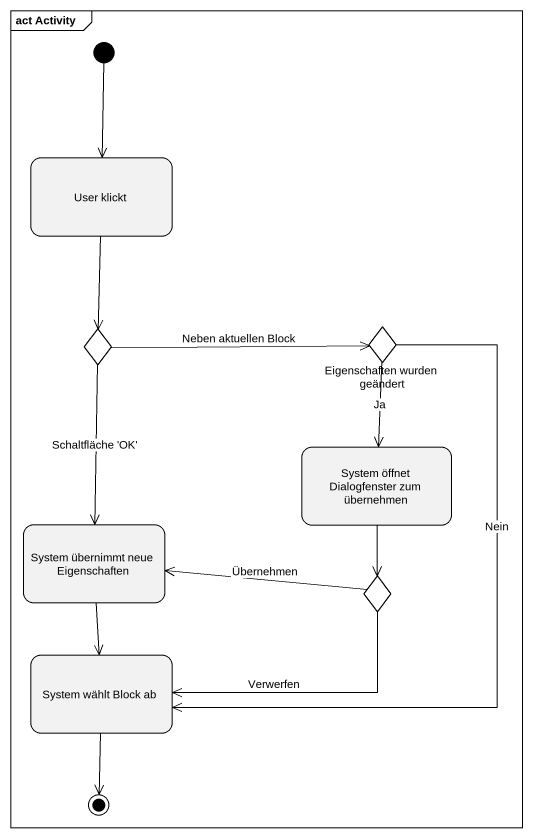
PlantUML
@startuml
mainframe act Activity
hide empty description
state "User klickt" as User_klickt
state choice1 <<choice>>
state "Eigenschaften wurden geändert" as Eigenschaften_wurden <<choice>>
state "System öffnet Dialogfenster zum übernehmen" as System_öffnet_Dialogfenster
state "System übernimmt neue Eigenschaften" as System_übernimmt_neue
state choice2 <<choice>>
state "System wählt Block ab" as System_wählt_Block_ab
[*] --> User_klickt
User_klickt --> choice1
choice1 -right-> Eigenschaften_wurden : Neben aktuellen Block
choice1 --> System_übernimmt_neue : Schaltfläche 'OK'
Eigenschaften_wurden --> System_öffnet_Dialogfenster : Ja
Eigenschaften_wurden --> System_wählt_Block_ab : Nein
System_öffnet_Dialogfenster --> choice2
System_übernimmt_neue --> System_wählt_Block_ab
choice2 -left-> System_übernimmt_neue : Übernehmen
choice2 -left-> System_wählt_Block_ab : Verwerfen
System_wählt_Block_ab --> [*]
@enduml
